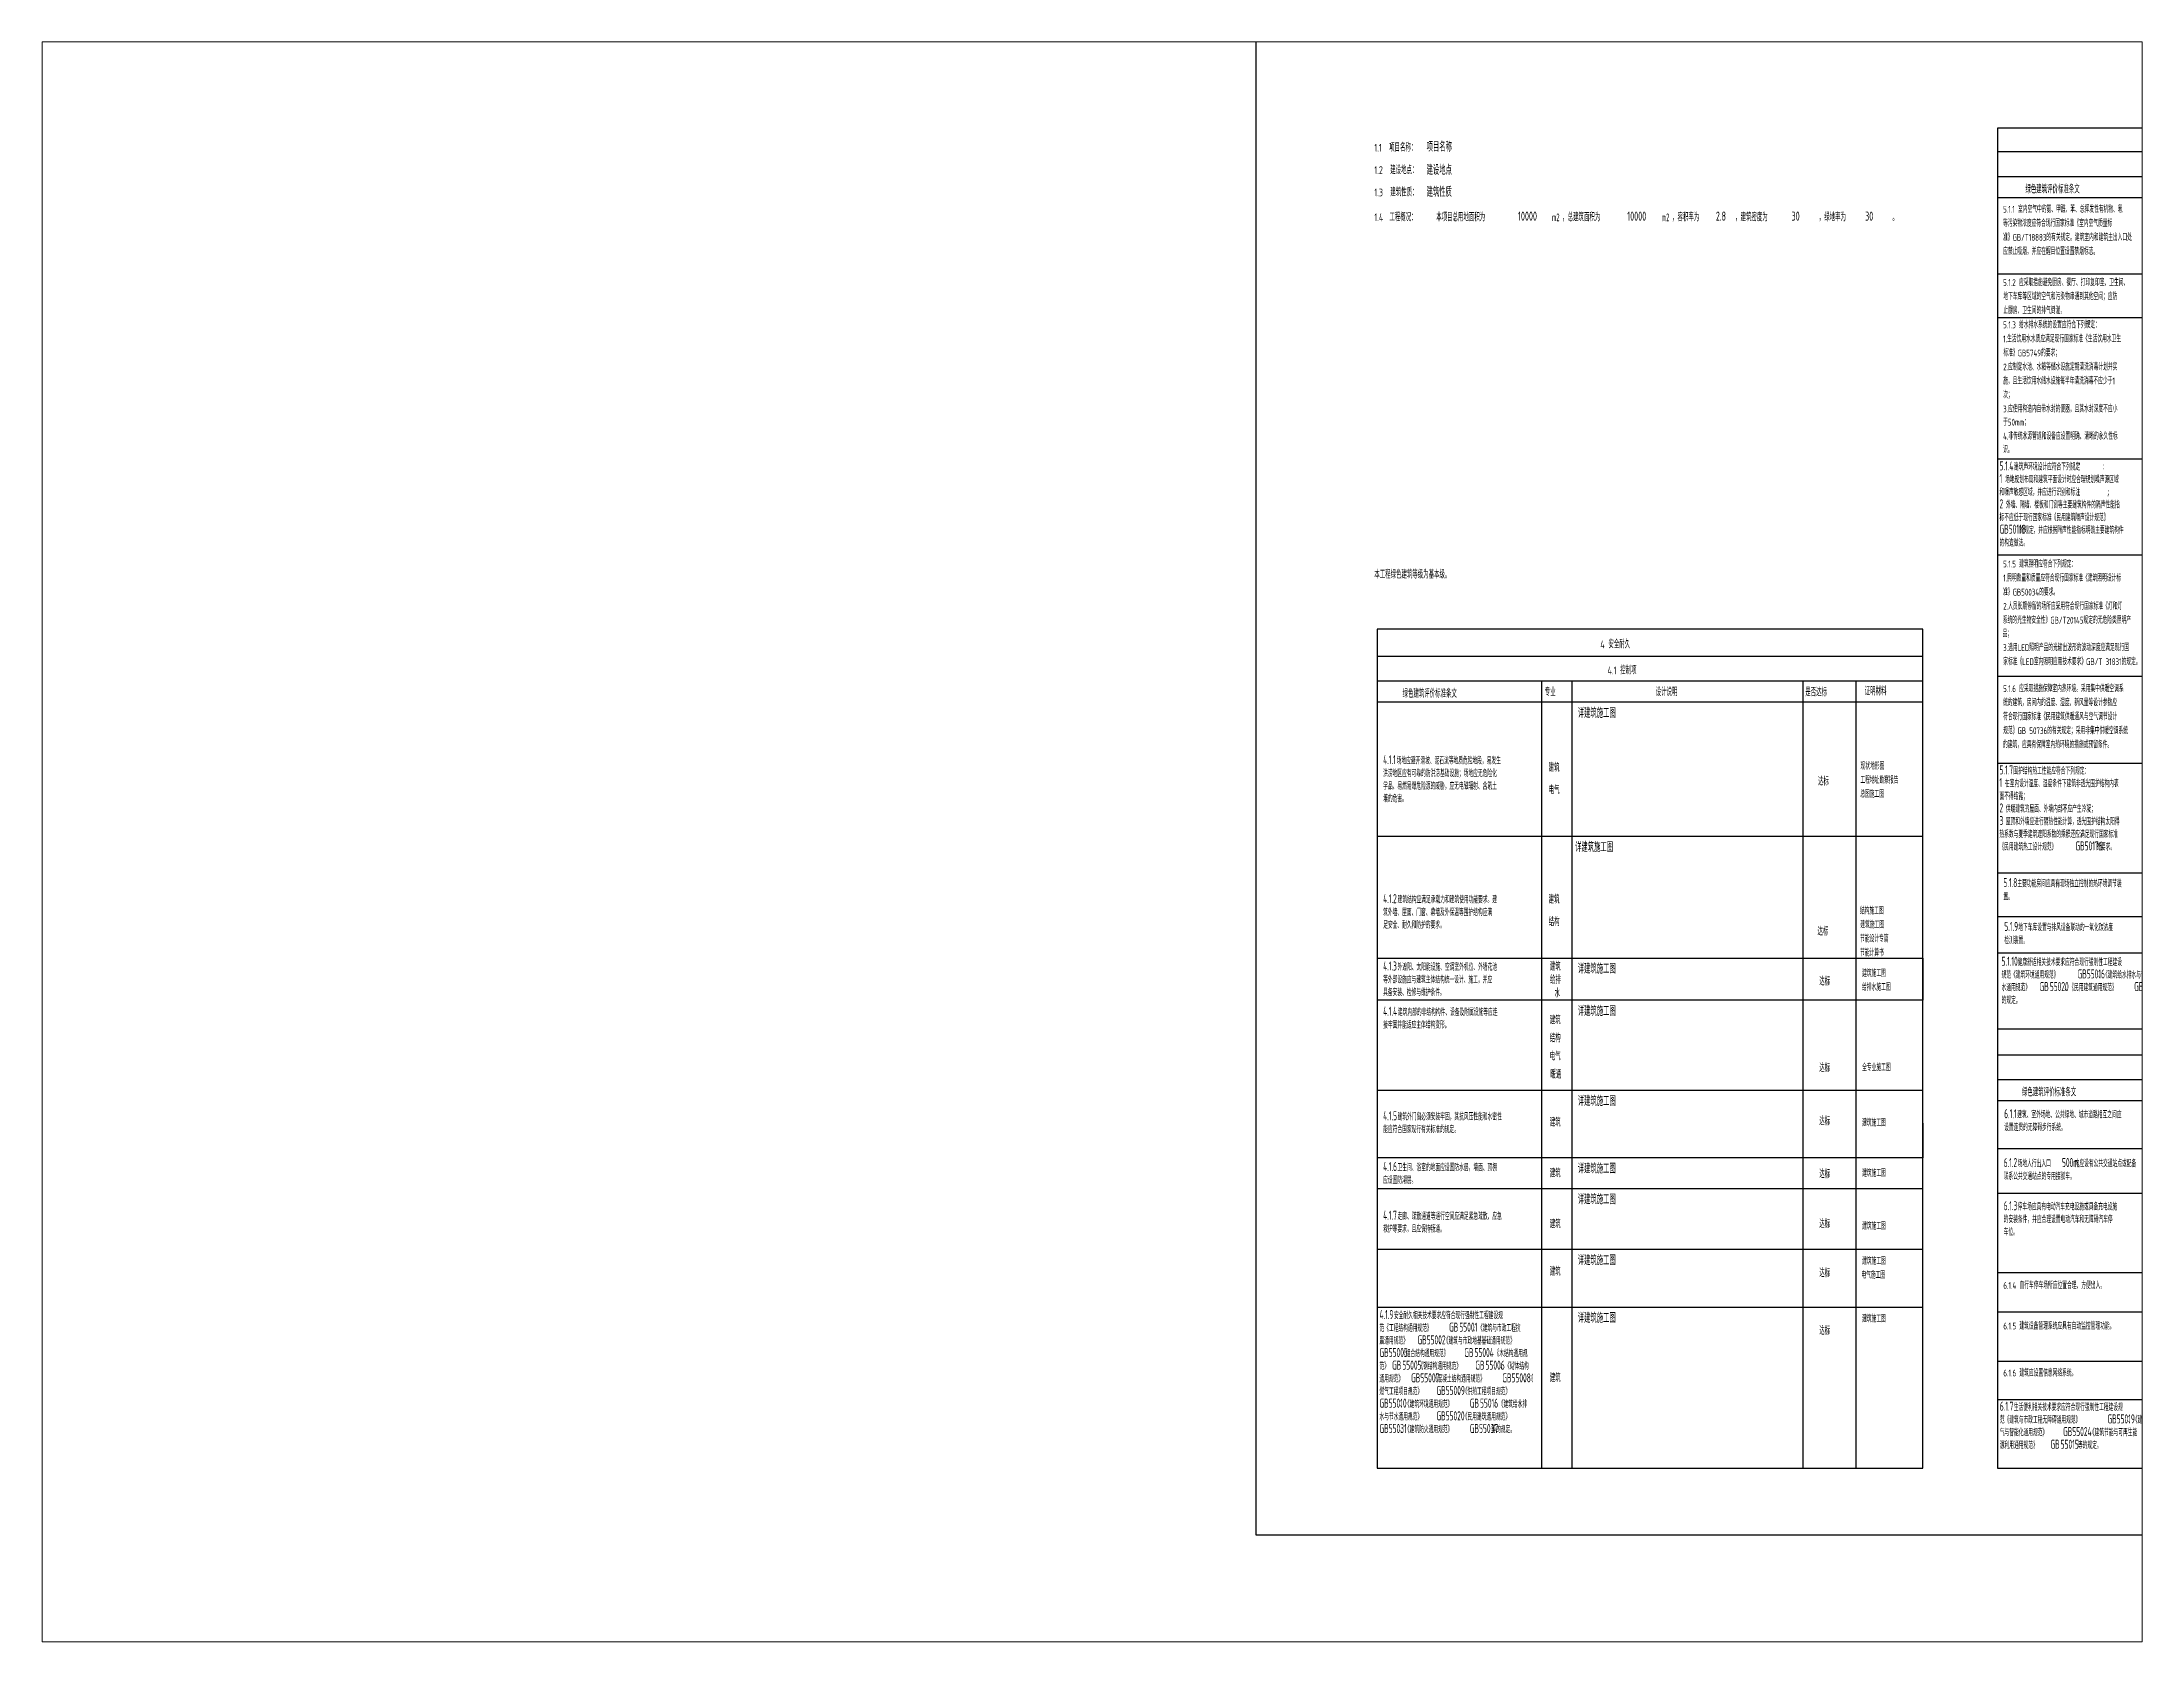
# Paper-space layout 'Layout1' of a CAD drawing. Extents: x 1.05 to 9.45, y 0.8 to 7.2.
# The model-space entities are those that its viewports show. They can reach past a viewport. Long polylines and large blocks are cut down to what shows.
import ezdxf

# ---------------------------------------------------------------- set-up
doc = ezdxf.new("R2010")
doc.units = 0
doc.header["$LTSCALE"] = 1000
for name, color, linetype in [('A-Text(建筑文字)', 33, 'Continuous'), ('C-ANNO-TTLB', 7, 'Continuous'), ('PUB_TEXT', 7, 'Continuous'), ('PUB_TITLE', 4, 'Continuous')]:
    doc.layers.add(name, color=color, linetype=linetype)
doc.styles.add('LJ_TXT', font='GBENOR', dxfattribs={"width": 0.7, "bigfont": 'GBHZFS'})

# ---------------------------------------------------------------- blocks, each defined once
blk = doc.blocks.new('AutoBlock_20250323_0', base_point=(15082, 24048))
at = {"color": 1, "style": 'LJ_TXT', "width": 0.7}
blk.add_attdef('4.1.4措施_001', (15053, 23953), '', height=350, dxfattribs=at)
blk = doc.blocks.new('AutoBlock_20250323_1', base_point=(15082, 20569))
at = {"color": 1, "style": 'LJ_TXT', "width": 0.7}
blk.add_attdef('4.1.5措施_001', (15053, 20473), '', height=350, dxfattribs=at)
blk = doc.blocks.new('AutoBlock_20250323_23', base_point=(14980, 30391))
at = {"color": 1, "style": 'LJ_TXT', "width": 0.7}
blk.add_attdef('4.1.2措施_001', (14952, 30295), '', height=350, dxfattribs=at)
blk = doc.blocks.new('AutoBlock_20250323_24', base_point=(15082, 35580))
at = {"color": 1, "style": 'LJ_TXT', "width": 0.7}
blk.add_attdef('4.1.1措施_001', (15053, 35484), '', height=350, dxfattribs=at)
blk = doc.blocks.new('AutoBlock_20250323_25', base_point=(15082, 25689))
at = {"color": 1, "style": 'LJ_TXT', "width": 0.7}
blk.add_attdef('4.1.3措施_001', (15053, 25593), '', height=350, dxfattribs=at)
blk = doc.blocks.new('AutoBlock_20250323_26', base_point=(15082, 17957))
at = {"color": 1, "style": 'LJ_TXT', "width": 0.7}
blk.add_attdef('4.1.6措施_001', (15053, 17861), '', height=350, dxfattribs=at)
blk = doc.blocks.new('AutoBlock_20250323_27', base_point=(15082, 16766))
at = {"color": 1, "style": 'LJ_TXT', "width": 0.7}
blk.add_attdef('4.1.7措施_001', (15053, 16670), '', height=350, dxfattribs=at)
blk = doc.blocks.new('AutoBlock_20250323_28', base_point=(15082, 14409))
at = {"color": 1, "style": 'LJ_TXT', "width": 0.7}
blk.add_attdef('4.1.8措施_001', (15053, 14313), '', height=350, dxfattribs=at)
blk = doc.blocks.new('AutoBlock_20250323_29', base_point=(15082, 12177))
at = {"color": 1, "style": 'LJ_TXT', "width": 0.7}
blk.add_attdef('4.1.9措施_001', (15053, 12082), '', height=350, dxfattribs=at)
blk = doc.blocks.new('AutoBlock_20250323_49', base_point=(9206, 56493))
at = {"layer": 'PUB_TEXT', "color": 1, "style": 'LJ_TXT', "width": 0.7}
blk.add_attdef('项目地点', (9206, 56493), '', height=350, dxfattribs=at)
blk = doc.blocks.new('AutoBlock_20250323_50', base_point=(9206, 55642))
at = {"layer": 'PUB_TEXT', "color": 1, "style": 'LJ_TXT', "width": 0.7}
blk.add_attdef('建筑类型', (9206, 55642), '', height=350, dxfattribs=at)
blk = doc.blocks.new('AutoBlock_20250323_51', base_point=(12741, 54716))
at = {"layer": 'PUB_TEXT', "color": 1, "style": 'LJ_TXT', "width": 0.7}
blk.add_attdef('总用地面积', (12741, 54716), '', height=350, dxfattribs=at)
blk = doc.blocks.new('AutoBlock_20250323_52', base_point=(16967, 54716))
at = {"layer": 'PUB_TEXT', "color": 1, "style": 'LJ_TXT', "width": 0.7}
blk.add_attdef('总建筑面积', (16967, 54716), '', height=350, dxfattribs=at)
blk = doc.blocks.new('AutoBlock_20250323_53', base_point=(20396, 54716))
at = {"layer": 'PUB_TEXT', "color": 1, "style": 'LJ_TXT', "width": 0.7}
blk.add_attdef('容积率', (20396, 54716), '', height=350, dxfattribs=at)
blk = doc.blocks.new('AutoBlock_20250323_54', base_point=(23324, 54716))
at = {"layer": 'PUB_TEXT', "color": 1, "style": 'LJ_TXT', "width": 0.7}
blk.add_attdef('建筑密度', (23324, 54716), '', height=350, dxfattribs=at)
blk = doc.blocks.new('AutoBlock_20250323_55', base_point=(26170, 54716))
at = {"layer": 'PUB_TEXT', "color": 1, "style": 'LJ_TXT', "width": 0.7}
blk.add_attdef('绿地率', (26170, 54716), '', height=350, dxfattribs=at)
blk = doc.blocks.new('AutoBlock_20250323_56', base_point=(9206, 57388))
at = {"layer": 'PUB_TEXT', "color": 1, "style": 'LJ_TXT', "width": 0.7}
blk.add_attdef('项目名称', (9206, 57388), '', height=350, dxfattribs=at)

msp = doc.modelspace()

# ---------------------------------------------------------------- linework, layer by layer
for p, q in [((52782, 57373), (31298, 57373)), ((52782, 56413), (31298, 56413)), ((52782, 55601), (31298, 55601)), ((31298, 52661), (52782, 52661)), ((31298, 50967), (52782, 50967)), ((31298, 41786), (52782, 41786)), ((28398, 37860), (7293, 37860)), ((28398, 36901), (7293, 36901)), ((31298, 37094), (52782, 37094)), ((28398, 36088), (7293, 36088)), ((52782, 22438), (31289, 22438)), ((52782, 21479), (31289, 21479)), ((52782, 20666), (31289, 20666)), ((31298, 18822), (52782, 18822)), ((31298, 14029), (52782, 14029)), ((31298, 12506), (52782, 12506)), ((31298, 10596), (52782, 10596))]:
    msp.add_line(p, q)
at = {"layer": 'C-ANNO-TTLB'}
for p, q in [((52782, 58293), (31298, 58293)), ((31298, 58293), (31298, 6454)), ((52782, 45495), (31298, 45495)), ((28398, 38909), (7293, 38909)), ((7293, 38909), (7293, 6454)), ((28398, 6454), (28398, 38909)), ((13648, 36901), (13648, 6454)), ((14829, 36901), (14829, 6454)), ((23758, 36901), (23758, 6454)), ((25813, 36901), (25813, 6454)), ((31298, 35163), (31298, 32453)), ((31298, 33731), (52782, 33731)), ((28398, 30896), (7293, 30896)), ((52782, 29473), (31298, 29473)), ((31298, 27803), (52782, 27803)), ((7293, 26191), (28398, 26191)), ((28398, 26191), (28398, 24557)), ((52782, 26372), (31298, 26372)), ((28398, 24557), (7293, 24557)), ((7293, 24557), (7293, 21093)), ((52782, 23440), (31298, 23440)), ((7293, 21077), (28398, 21077)), ((28398, 19804), (28398, 18466)), ((28398, 18466), (7293, 18466)), ((7293, 17274), (28398, 17274)), ((52782, 17083), (31298, 17083)), ((28398, 14917), (7293, 14917)), ((7293, 12686), (28398, 12686)), ((31298, 9111), (52782, 9111)), ((7293, 6454), (28398, 6454)), ((31298, 6454), (52782, 6454))]:
    msp.add_line(p, q, dxfattribs=at)
at = {"layer": 'PUB_TITLE'}
msp.add_lwpolyline([(2605, 3882), (86705, 3882), (86705, 63282), (2605, 63282)], close=True, dxfattribs=at)

# ---------------------------------------------------------------- block references
for name, p, values in [('AutoBlock_20250323_56', (9206, 57388), {'项目名称': '项目名称'}), ('AutoBlock_20250323_49', (9206, 56493), {'项目地点': '建设地点'}), ('AutoBlock_20250323_50', (9206, 55642), {'建筑类型': '建筑性质'}), ('AutoBlock_20250323_51', (12741, 54716), {'总用地面积': '10000'}), ('AutoBlock_20250323_52', (16967, 54716), {'总建筑面积': '10000'}), ('AutoBlock_20250323_53', (20396, 54716), {'容积率': '2.8'}), ('AutoBlock_20250323_54', (23324, 54716), {'建筑密度': '30'}), ('AutoBlock_20250323_55', (26170, 54716), {'绿地率': '30'}), ('AutoBlock_20250323_24', (15082, 35580), {'4.1.1措施_001': '详建筑施工图'}), ('AutoBlock_20250323_23', (14980, 30391), {'4.1.2措施_001': '详建筑施工图'}), ('AutoBlock_20250323_25', (15082, 25689), {'4.1.3措施_001': '详建筑施工图'}), ('AutoBlock_20250323_0', (15082, 24048), {'4.1.4措施_001': '详建筑施工图'}), ('AutoBlock_20250323_1', (15082, 20569), {'4.1.5措施_001': '详建筑施工图'}), ('AutoBlock_20250323_26', (15082, 17957), {'4.1.6措施_001': '详建筑施工图'}), ('AutoBlock_20250323_27', (15082, 16766), {'4.1.7措施_001': '详建筑施工图'}), ('AutoBlock_20250323_28', (15082, 14409), {'4.1.8措施_001': '详建筑施工图'}), ('AutoBlock_20250323_29', (15082, 12177), {'4.1.9措施_001': '详建筑施工图'})]:
    msp.add_blockref(name, p).add_auto_attribs(values)

# ---------------------------------------------------------------- texts
at = {"style": 'LJ_TXT'}
for s, height, width, p in [('5.1.1 室内空气中的氨、甲醛、苯、总挥发性有机物、氡', 262.5, 0.7, (31508, 55027)), ('等污染物浓度应符合现行国家标准《室内空气质量标', 262.5, 0.7, (31508, 54483)), ('准》GB/T18883的有关规定。建筑室内和建筑主出入口处', 262.5, 0.7, (31508, 53939)), ('应禁止吸烟，并应在醒目位置设置禁烟标志。', 262.5, 0.7, (31511, 53398)), ('5.1.2 应采取措施避免厨房、餐厅、打印复印室、卫生间、', 262.5, 0.7, (31508, 52191)), ('地下车库等区域的空气和污染物串通到其他空间；应防', 262.5, 0.7, (31517, 51650)), ('止厨房、卫生间的排气倒灌。', 262.5, 0.7, (31515, 51111)), ('5.1.3 给水排水系统的设置应符合下列规定：', 262.5, 0.7, (31508, 50554)), ('1.生活饮用水水质应满足现行国家标准《生活饮用水卫生', 262.5, 0.7, (31508, 50010)), ('标准》GB5749的要求；', 262.5, 0.7, (31521, 49466)), ('2.应制定水池、水箱等储水设施定期清洗消毒计划并实', 262.5, 0.7, (31512, 48925)), ('施，且生活饮用水储水设施每半年清洗消毒不应少于1', 262.5, 0.7, (31511, 48384)), ('次；', 262.5, 0.7, (31513, 47843)), ('3.应使用构造内自带水封的便器，且其水封深度不应小', 262.5, 0.7, (31508, 47301)), ('于50mm；', 262.5, 0.7, (31506, 46788)), ('4.非传统水源管道和设备应设置明确、清晰的永久性标', 262.5, 0.7, (31508, 46246)), ('识。', 262.5, 0.7, (31506, 45727)), ('5.1.5 建筑照明应符合下列规定：', 262.5, 0.7, (31508, 41301)), ('1.照明数量和质量应符合现行国家标准《建筑照明设计标', 262.5, 0.7, (31508, 40757)), ('准》GB50034的要求。', 262.5, 0.7, (31508, 40213)), ('2.人员长期停留的场所应采用符合现行国家标准《灯和灯', 262.5, 0.7, (31512, 39669)), ('系统的光生物安全性》GB/T20145规定的无危险类照明产', 262.5, 0.7, (31498, 39128)), ('品；', 262.5, 0.7, (31488, 38609)), ('3.选用LED照明产品的光输出波形的波动深度应满足现行国', 262.5, 0.7, (31508, 38068)), ('家标准《LED室内照明应用技术要求》GB/T 31831的规定。', 262.5, 0.7, (31513, 37523)), ('5.1.6 应采取措施保障室内热环境。采用集中供暖空调系', 262.5, 0.7, (31508, 36480)), ('统的建筑，房间内的温度、湿度、新风量等设计参数应', 262.5, 0.7, (31506, 35939)), ('符合现行国家标准《民用建筑供暖通风与空气调节设计', 262.5, 0.7, (31511, 35395)), ('规范》GB 50736的有关规定；采用非集中供暖空调系统', 262.5, 0.7, (31513, 34854)), ('的建筑，应具有保障室内热环境的措施或预留条件。', 262.5, 0.7, (31504, 34312)), ('洪涝地区应有可靠的防洪涝基础设施；场地应无危险化', 261.81, 0.7, (7525, 33198)), ('4.1.1', 350, 0.56, (7525, 33688)), ('场地应避开滑坡、泥石流等地质危险地段，易发生', 261.81, 0.7, (8049, 33688)), ('现状地形图', 262.5, 0.7, (25993, 33481)), ('壤的危害。', 261.8, 0.7, (7525, 32218)), ('学品、易燃易爆危险源的威胁，应无电磁辐射、含氡土', 261.81, 0.7, (7525, 32708)), ('总图施工图', 262.5, 0.7, (25984, 32402)), ('工程地址勘察报告', 262.5, 0.7, (25987, 32943)), ('5.1.8', 350, 0.56, (31520, 28932)), ('4.1.2', 350, 0.56, (7525, 28312)), ('建筑结构应满足承载力和建筑使用功能要求。建', 261.81, 0.7, (8082, 28312)), ('置。', 261.8, 0.7, (31520, 28431)), ('主要功能房间应具有现场独立控制的热环境调节装', 261.81, 0.7, (32061, 28932)), ('筑外墙、屋面、门窗、幕墙及外保温等围护结构应满', 261.81, 0.7, (7525, 27821)), ('足安全、耐久和防护的要求。', 261.81, 0.7, (7525, 27331)), ('结构施工图', 262.5, 0.7, (25970, 27884)), ('建筑施工图', 262.5, 0.7, (25985, 27345)), ('节能设计专篇', 262.5, 0.7, (25974, 26804)), ('检测装置。', 261.8, 0.7, (31555, 26737)), ('5.1.9', 350, 0.56, (31555, 27237)), ('地下车库设置与排风设备联动的一氧化碳浓度', 261.81, 0.7, (32095, 27237)), ('4.1.3', 350, 0.56, (7525, 25706)), ('外遮阳、太阳能设施、空调室外机位、外墙花池', 261.81, 0.7, (8082, 25706)), ('节能计算书', 262.5, 0.7, (25974, 26263)), ('等外部设施应与建筑主体结构统一设计、施工，并应', 261.81, 0.7, (7525, 25215)), ('建筑施工图', 262.5, 0.7, (26053, 25465)), ('给排水施工图', 262.5, 0.7, (26053, 24926)), ('具备安装、检修与维护条件。', 261.81, 0.7, (7525, 24724)), ('接牢固并能适应主体结构变形。', 261.81, 0.7, (7525, 23466)), ('4.1.4', 350, 0.56, (7525, 23957)), ('建筑内部的非结构构件、设备及附属设施等应连', 261.81, 0.7, (8098, 23957)), ('全专业施工图', 262.5, 0.7, (26053, 21819)), ('6.1.1', 350, 0.56, (31548, 19993)), ('能应符合国家现行有关标准的规定。', 261.81, 0.7, (7525, 19422)), ('4.1.5', 350, 0.56, (7525, 19912)), ('建筑外门窗必须安装牢固，其抗风压性能和水密性', 261.81, 0.7, (8082, 19912)), ('建筑施工图', 262.5, 0.7, (26053, 19681)), ('设置连贯的无障碍步行系统。', 261.81, 0.7, (31548, 19502)), ('建筑、室外场地、公共绿地、城市道路相互之间应', 261.81, 0.7, (32055, 19993)), ('4.1.6', 350, 0.56, (7525, 17949)), ('卫生间、浴室的地面应设置防水层，墙面、顶棚', 261.81, 0.7, (8082, 17949)), ('建筑施工图', 262.5, 0.7, (26053, 17733)), ('联系公共交通站点的专用接驳车。', 261.81, 0.7, (31531, 17609)), ('6.1.2', 350, 0.56, (31531, 18103)), ('场地人行出入口', 261.8, 0.7, (32071, 18103)), ('500m', 350, 0.56, (33786, 18103)), ('内应设有公共交通站点或配备', 261.81, 0.7, (34276, 18103)), ('应设置防潮层。', 261.8, 0.7, (7525, 17459)), ('4.1.7', 350, 0.56, (7525, 16064)), ('走廊、疏散通道等通行空间应满足紧急疏散、应急', 261.81, 0.7, (8082, 16064)), ('6.1.3', 350, 0.56, (31531, 16433)), ('停车场应具有电动汽车充电设施或具备充电设施', 261.81, 0.7, (32071, 16433)), ('救护等要求，且应保持畅通。', 261.81, 0.7, (7525, 15574)), ('建筑施工图', 262.5, 0.7, (26053, 15686)), ('车位。', 261.8, 0.7, (31531, 15453)), ('的安装条件，并应合理设置电动汽车和无障碍汽车停', 261.81, 0.7, (31531, 15943)), ('电气施工图', 262.5, 0.7, (26027, 13793)), ('建筑施工图', 262.5, 0.7, (26053, 14332)), ('6.1.4 自行车停车场所应位置合理、方便出入。', 262.5, 0.7, (31517, 13393)), ('建筑施工图', 262.5, 0.7, (26053, 12100)), ('6.1.5 建筑设备管理系统应具有自动监控管理功能。', 262.5, 0.7, (31517, 11821)), ('6.1.6 建筑应设置信息网络系统。', 262.5, 0.7, (31517, 10004))]:
    msp.add_text(s, height=height, dxfattribs=dict(at, width=width)).set_placement(p)
at = {"layer": 'A-Text(建筑文字)', "style": 'LJ_TXT'}
for s, height, width, p in [('1', 350, 0.56, (31370, 44566)), ('5.1.4', 350, 0.56, (31370, 45056)), ('场地规划布局和建筑平面设计时应合理规划噪声源区域', 261.81, 0.7, (31584, 44566)), ('建筑声环境设计应符合下列规定', 261.81, 0.7, (31927, 45056)), (':', 350, 0.56, (35357, 45056)), ('和噪声敏感区域，并应进行识别和标注', 261.81, 0.7, (31370, 44076)), ('2', 350, 0.56, (31370, 43586)), ('外墙、隔墙、楼板和门窗等主要建筑构件的隔声性能指', 261.81, 0.7, (31617, 43586)), (';', 350, 0.56, (35535, 44076)), ('标不应低于现行国家标准《民用建筑隔声设计规范》', 261.81, 0.7, (31370, 43096)), ('的构造做法。', 261.8, 0.7, (31370, 42116)), ('GB50118', 350, 0.56, (31370, 42606)), ('的规定，并应根据隔声性能指标明确主要建筑构件', 261.81, 0.7, (32138, 42606)), ('建筑', 300, 0.7, (13926, 33401)), ('5.1.7', 350, 0.56, (31367, 33293)), ('围护结构热工性能应符合下列规定：', 261.81, 0.7, (31907, 33293)), ('电气', 300, 0.7, (13928, 32533)), ('1', 350, 0.56, (31367, 32803)), ('面不得结露；', 261.8, 0.7, (31367, 32313)), ('在室内设计温度、湿度条件下建筑非透光围护结构内表', 261.81, 0.7, (31580, 32803)), ('2', 350, 0.56, (31367, 31823)), ('3', 350, 0.56, (31367, 31333)), ('供暖建筑的屋面、外墙内部不应产生冷凝；', 261.81, 0.7, (31613, 31823)), ('热系数与夏季建筑遮阳系数的乘积还应满足现行国家标准', 261.81, 0.7, (31367, 30843)), ('屋顶和外墙应进行隔热性能计算，透光围护结构太阳得', 261.81, 0.7, (31613, 31333)), ('《民用建筑热工设计规范》', 261.81, 0.7, (31367, 30353)), ('GB50176', 350, 0.56, (34307, 30353)), ('的要求。', 261.8, 0.7, (35107, 30353)), ('建筑', 300, 0.7, (13926, 28300)), ('结构', 300, 0.7, (13928, 27431)), ('建筑', 300, 0.7, (13975, 25705)), ('5.1.10', 350, 0.56, (31450, 25891)), ('健康舒适相关技术要求应符合现行强制性工程建设', 261.81, 0.7, (32072, 25891)), ('给排', 300, 0.7, (13978, 25191)), ('规范《建筑环境通用规范》', 261.81, 0.7, (31450, 25401)), ('水通用规范》', 261.8, 0.7, (31450, 24911)), ('GB', 350, 0.56, (32920, 24911)), ('55020', 350, 0.56, (33314, 24911)), ('、《民用建筑通用规范》', 261.81, 0.7, (33885, 24911)), ('GB55016', 350, 0.56, (34390, 25401)), ('、《建筑给水排水与节', 261.8, 0.7, (35191, 25401)), ('GB55031', 350, 0.56, (36580, 24911)), ('水', 300, 0.7, (14157, 24673)), ('的规定。', 261.8, 0.7, (31450, 24421)), ('建筑', 300, 0.7, (13970, 23634)), ('结构', 300, 0.7, (13970, 22934)), ('电气', 300, 0.7, (13970, 22234)), ('暖通', 300, 0.7, (13996, 21534)), ('建筑', 300, 0.7, (13970, 19678)), ('建筑', 300, 0.7, (13970, 17709)), ('建筑', 300, 0.7, (13970, 15743)), ('建筑', 300, 0.7, (13970, 13905)), ('4.1.9', 350, 0.56, (7383, 12225)), ('安全耐久相关技术要求应符合现行强制性工程建设规', 261.81, 0.7, (7941, 12225)), ('震通用规范》', 261.8, 0.7, (7383, 11245)), ('范《工程结构通用规范》', 261.81, 0.7, (7383, 11735)), ('GB55002', 350, 0.56, (8853, 11245)), ('、《建筑与市政地基基础通用规范》', 261.81, 0.7, (9686, 11245)), ('GB', 350, 0.56, (10078, 11735)), ('55001', 350, 0.56, (10472, 11735)), ('、《建筑与市政工程抗', 261.8, 0.7, (11011, 11735)), ('GB55003', 350, 0.56, (7383, 10755)), ('GB', 350, 0.56, (7873, 10265)), ('55005.', 350, 0.56, (8267, 10265)), ('《组合结构通用规范》', 261.8, 0.7, (8216, 10755)), ('GB', 350, 0.56, (10666, 10755)), ('55004', 350, 0.56, (11060, 10755)), ('GB', 350, 0.56, (11092, 10265)), ('55006', 350, 0.56, (11486, 10265)), ('、《木结构通用规', 261.8, 0.7, (11648, 10755)), ('通用规范》', 261.8, 0.7, (7383, 9775)), ('范》', 261.8, 0.7, (7383, 10265)), ('GB55007', 350, 0.56, (8608, 9775)), ('《钢结构通用规范》', 261.8, 0.7, (8887, 10265)), ('《混凝土结构通用规范》', 261.81, 0.7, (9441, 9775)), ('、《砌体结构', 261.8, 0.7, (12057, 10265)), ('GB55008', 350, 0.56, (12136, 9775)), ('、《', 261.8, 0.7, (12969, 9775)), ('建筑', 300, 0.7, (13970, 9793)), ('燃气工程项目规范》', 261.8, 0.7, (7383, 9285)), ('GB55010', 350, 0.56, (7383, 8795)), ('、《建筑环境通用规范》', 261.81, 0.7, (8184, 8795)), ('GB55009', 350, 0.56, (9588, 9285)), ('、《供热工程项目规范》', 261.81, 0.7, (10422, 9285)), ('GB', 350, 0.56, (10879, 8795)), ('55016', 350, 0.56, (11272, 8795)), ('、《建筑给水排', 261.8, 0.7, (11811, 8795)), ('6.1.7', 350, 0.56, (31381, 8676)), ('生活便利相关技术要求应符合现行强制性工程建设规', 261.81, 0.7, (31921, 8676)), ('水与节水通用规范》', 261.8, 0.7, (7383, 8305)), ('GB55031', 350, 0.56, (7383, 7815)), ('GB55020', 350, 0.56, (9588, 8305)), ('、《民用建筑通用规范》', 261.81, 0.7, (10421, 8305)), ('GB55037', 350, 0.56, (10879, 7815)), ('范《建筑与市政工程无障碍通用规范》', 261.81, 0.7, (31381, 8186)), ('GB55019', 350, 0.56, (35546, 8186)), ('、《建筑电', 261.8, 0.7, (36347, 8186)), ('、《建筑防火通用规范》', 261.81, 0.7, (8184, 7815)), ('等的规定。', 261.8, 0.7, (11712, 7815)), ('气与智能化通用规范》', 261.8, 0.7, (31381, 7696)), ('源利用通用规范》', 261.8, 0.7, (31381, 7206)), ('GB', 350, 0.56, (33341, 7206)), ('55015', 350, 0.56, (33734, 7206)), ('GB55024', 350, 0.56, (33831, 7696)), ('等的规定。', 261.8, 0.7, (34405, 7206)), ('、《建筑节能与可再生能', 261.81, 0.7, (34680, 7696))]:
    msp.add_text(s, height=height, dxfattribs=dict(at, width=width)).set_placement(p)
at = {"layer": 'PUB_TEXT', "style": 'LJ_TXT'}
for s, width, p in [('1.1  项目名称：', 0.7, (7184, 57388)), ('1.2  建设地点：', 0.7, (7184, 56522)), ('绿色建筑评价标准条文', 0.7, (32371, 55776)), ('1.3  建筑性质：', 0.7, (7184, 55659)), ('1.4', 0.7, (7184, 54695)), ('工程概况：', 0.7, (7766, 54695)), ('本项目总用地面积为', 0.7, (9580, 54695)), ('m2', 0.56, (14058, 54695)), ('，总建筑面积为', 0.7, (14454, 54695)), ('m2', 0.56, (18306, 54695)), ('，容积率为', 0.7, (18702, 54695)), ('，建筑密度为', 0.7, (21142, 54695)), ('，绿地率为', 0.7, (24379, 54695)), ('。', 0.7, (27227, 54695)), ('本工程绿色建筑等级为基本级。', 0.7, (7184, 40874)), ('4 安全耐久', 0.7, (15928, 38175)), ('4.1 控制项', 0.7, (16208, 37168)), ('绿色建筑评价标准条文', 0.7, (8276, 36264)), ('专业', 0.7, (13777, 36324)), ('设计说明', 0.7, (18069, 36328)), ('是否达标', 0.7, (23856, 36319)), ('证明材料', 0.7, (26154, 36354)), ('达标', 0.7, (24346, 32868)), ('达标', 0.7, (24329, 27063)), ('达标', 0.7, (24396, 25130)), ('达标', 0.7, (24396, 21780)), ('绿色建筑评价标准条文', 0.7, (32237, 20842)), ('达标', 0.7, (24396, 19720)), ('达标', 0.7, (24396, 17676)), ('达标', 0.7, (24396, 15746)), ('达标', 0.7, (24396, 13847)), ('达标', 0.7, (24396, 11616))]:
    msp.add_text(s, height=300, dxfattribs=dict(at, width=width)).set_placement(p)

psp = doc.layouts.get("Layout1")

# ---------------------------------------------------------------- viewports
at = {"layer": '0', "view_target_point": (6, 4.5)}
psp.add_viewport(center=(5.25, 4), size=(8.4, 6.4), view_center_point=(-3744.5991, 30674.5265), view_height=61897.585457, dxfattribs=at)

doc.saveas('drawing.dxf')
